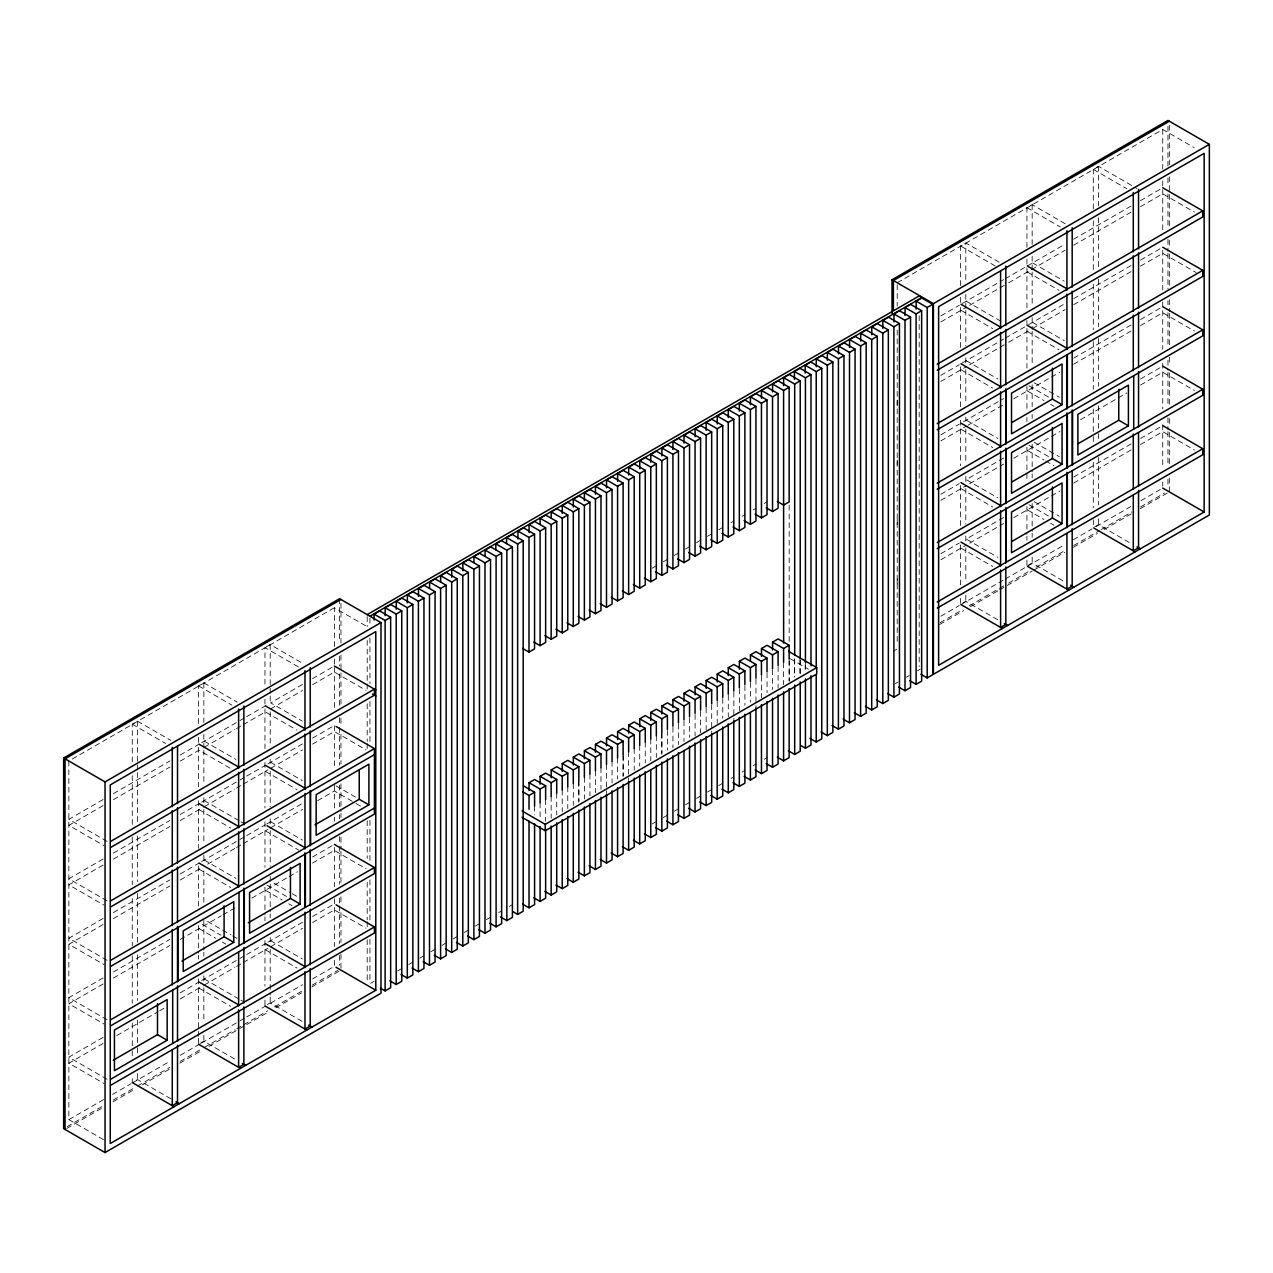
<?xml version="1.0" encoding="UTF-8"?>
<svg xmlns="http://www.w3.org/2000/svg" width="1273" height="1273" viewBox="0 0 1273 1273"><rect width="100%" height="100%" fill="white"/><g stroke="black" fill="none" stroke-linecap="round" stroke-linejoin="round"><path stroke-width="0.75" stroke-dasharray="5 3.75" d="M334.385 664.076L334.385 658.252M334.385 646.589L334.385 607.714L367.499 626.825M897.21 641.385L897.21 329.421M132.249 761.827L132.249 724.21L137.5 721.186L170.853 740.44M198.604 723.525L198.604 685.908L203.855 682.885L237.192 702.123M266.28 646.843L270.21 644.568L303.547 663.822M960.574 285.582L960.574 245.991L964.504 243.716M1026.929 247.28L1026.929 207.674L1032.164 204.651L1065.517 223.905M1093.284 208.963L1093.284 169.373L1098.519 166.349L1136.869 188.484M72.29 759.042L334.385 607.714M897.21 282.765L1162.742 129.464L1194.201 147.62M103.113 799.555L68.853 819.335L107.203 841.469M113.392 793.62L169.914 760.983M180.177 755.048L199.018 744.18M201.643 742.668L238.21 721.552M239.913 720.566L245.005 717.622M246.707 716.651L265.373 705.863M302.497 684.428L270.624 702.839L302.306 721.139M312.569 678.62L332.714 666.988M940.842 315.895L959.301 305.234M962.293 303.499L1003.57 279.678M1005.272 278.692L1025.64 266.932M1027.343 265.962L1065.119 244.145M1073.68 239.197L1131.92 205.574M1140.481 200.625L1161.04 188.77M103.113 805.602L68.853 825.381L103.877 845.59M113.392 799.667L169.914 767.046M180.177 761.111L199.018 750.227L230.699 768.526M204.269 747.203L234.821 729.556M236.523 728.586L241.615 725.642M243.302 724.671L265.373 711.925L297.055 730.209M270.624 708.902L302.497 690.491M312.569 684.667L334.385 672.08L366.067 690.364M940.842 321.942L966.223 307.286M969.628 305.329L1006.975 283.768M1008.662 282.797L1065.119 250.192M1073.68 245.243L1131.92 211.636M1140.481 206.687L1162.742 193.83L1194.424 212.114M103.113 859.004L68.853 878.784L107.203 900.934M113.392 853.085L169.914 820.449M180.177 814.513L199.018 803.629M201.643 802.117L238.21 781.001M239.913 780.031L245.005 777.087M246.707 776.1L265.373 765.328M267.998 763.816L302.497 743.893M312.569 738.085L334.385 725.483M940.842 375.344L959.301 364.699M962.293 362.964L1003.57 339.127M1005.272 338.157L1025.64 326.397M1028.648 324.663L1065.119 303.595M1073.68 298.662L1131.92 265.039M1140.481 260.09L1161.04 248.219M103.113 865.067L68.853 884.846L103.877 905.055M113.392 859.132L169.914 826.495M180.177 820.576L201.643 808.18M204.269 806.668L234.821 789.021M236.523 788.051L241.615 785.107M243.302 784.12L267.998 769.863M270.624 768.351L302.497 749.94M312.569 744.132L334.385 731.545L366.067 749.829M940.842 381.407L964.918 367.499M969.628 364.794L1006.975 343.233M1008.662 342.246L1029.952 329.962M1032.578 328.434L1065.119 309.657M1073.68 304.708L1131.92 271.085M1140.481 266.152L1162.742 253.295L1196.095 272.549M652.19 568.204L656.359 565.801M663.265 561.807L667.434 559.404M674.34 555.41L678.493 553.007M685.399 549.029L689.568 546.626M696.474 542.632L700.627 540.229M707.533 536.251L711.702 533.848M718.609 529.854L722.762 527.452M731.068 522.662L733.837 521.055M742.127 516.281L744.912 514.674M753.202 509.884L755.971 508.277M764.261 503.487L767.046 501.896M103.113 918.47L68.853 938.249L107.203 960.383M113.392 912.534L169.914 879.914M180.177 873.978L199.018 863.094M201.643 861.582L238.21 840.466M239.913 839.48L245.005 836.552M246.707 835.565L265.373 824.793M266.693 824.029L302.497 803.358M940.842 434.809L959.301 424.148M963.613 421.665L1003.57 398.592M1073.68 358.111L1131.92 324.488M1140.481 319.555L1161.04 307.684M103.113 924.532L68.853 944.295L103.877 964.52M113.392 918.597L169.914 885.96M180.177 880.025L201.643 867.629M207.658 864.16L234.821 848.486M236.523 847.5L241.615 844.556M243.302 843.585L267.998 829.328M270.624 827.816L302.497 809.405M317.613 800.685L334.385 790.994L354.403 802.547M940.842 440.856L966.223 426.216M967.926 425.23L1003.57 404.655M1013.754 398.767L1049.7 378.017M1051.418 377.031L1059.979 372.082M1073.68 364.173L1131.92 330.55M1140.481 325.602L1162.742 312.744L1194.424 331.044M103.113 977.935L68.853 997.698L107.203 1019.848M113.392 971.999L169.914 939.363M312.569 857L332.714 845.367M940.842 494.274L959.301 483.613M1003.57 458.057L966.223 479.619L997.905 497.902M1140.481 379.004L1161.04 367.149M103.113 983.981L68.853 1003.76L103.877 1023.969M113.392 978.046L169.914 945.425M180.177 939.49L221.247 915.78M222.934 914.81L236.523 906.965M251.799 898.133L287.396 877.59M289.082 876.62L297.468 871.766M312.569 863.046L334.385 850.459L366.067 868.743M940.842 500.321L966.223 485.665M969.628 483.708L1003.57 464.104M1013.754 458.232L1049.7 437.466M1051.418 436.48L1059.979 431.531M1080.538 419.676L1116.501 398.91M1118.219 397.924L1126.78 392.975M1140.481 385.067L1162.742 372.209L1194.424 390.493M103.113 1037.384L68.853 1057.163L107.203 1079.313M180.177 992.892L199.018 982.008M201.643 980.496L238.21 959.381M239.913 958.41L245.005 955.466M246.707 954.479L265.373 943.707M267.998 942.195L302.497 922.273M312.569 916.465L334.385 903.862M940.842 553.723L959.301 543.062M1003.57 517.506L966.223 539.068L997.905 557.367M1073.68 477.025L1131.92 443.418M1140.481 438.469L1161.04 426.598M103.113 1043.446L68.853 1063.226L103.877 1083.434M116.814 1035.538L157.916 1011.796M159.634 1010.81L164.774 1007.85M180.177 998.939L201.643 986.559M204.269 985.047L234.821 967.4M236.523 966.414L241.615 963.486M243.302 962.499L267.998 948.242M270.624 946.73L302.497 928.319M312.569 922.511L334.385 909.924L366.067 928.208M940.842 559.786L964.918 545.878M969.628 543.173L1003.57 523.569M1013.754 517.681L1049.7 496.931M1051.418 495.945L1059.979 490.996M1073.68 483.088L1131.92 449.464M1140.481 444.516L1162.742 431.674L1194.424 449.958M171.028 1098.885L137.5 1079.536L132.249 1082.559L132.249 1076.624M199.925 1043.494L203.855 1041.219L235.728 1059.629M302.083 1021.312L270.21 1002.917L264.959 1005.941L264.959 1000.005M963.2 602.813L965.809 601.302L997.682 619.712M1028.234 565.26L1032.164 563L1064.037 581.395M1094.589 526.958L1098.519 524.683L1132.047 544.048M68.853 761.015L68.853 1119.635L104.115 1099.283M112.517 1094.43L130.992 1083.769M132.663 1082.798L170.168 1061.141M180.352 1055.269L199.018 1044.481M201.643 1042.969L238.21 1021.853M239.913 1020.882L245.005 1017.939M246.707 1016.952L265.373 1006.179M270.624 1003.156L302.497 984.745M312.569 978.937L334.385 966.334L334.385 960.367M940.842 616.196L959.301 605.534M960.988 604.58L1003.57 579.979M1005.272 579.008L1025.64 567.249M1027.343 566.262L1064.833 544.621M1073.314 539.72L1091.995 528.932M1096.308 526.433L1130.838 506.511M1140.91 500.687L1162.742 488.084M67.071 1126.685L103.065 1105.903M113.361 1099.967L135.638 1087.094M137.357 1086.108L169.914 1067.299M180.193 1061.364L202.487 1048.506M204.189 1047.52L235.044 1029.698M236.762 1028.711L241.902 1025.752M243.62 1024.749L267.616 1010.905M274.459 1006.943L301.892 991.11M312.171 985.175L337.886 970.328M939.999 622.704L962.277 609.831M969.135 605.884L1006.848 584.116M1008.55 583.114L1029.125 571.243M1035.983 567.281L1065.119 550.461M1073.68 545.512L1099.395 530.666M1101.113 529.679L1131.968 511.873M1140.528 506.925L1164.524 493.065M66.737 1128.467L102.731 1107.685M113.026 1101.75L135.304 1088.876M142.162 1084.93L169.58 1069.097M179.859 1063.146L202.152 1050.289M208.995 1046.326L238.131 1029.507M239.849 1028.52L244.989 1025.545M246.707 1024.558L268.985 1011.701M275.843 1007.739L301.558 992.892M311.837 986.957L340.973 970.137M893.391 651.203L896.813 649.23M939.665 624.486L963.661 610.626M970.519 606.68L997.937 590.847M999.655 589.86L1032.212 571.052M1033.931 570.065L1064.785 552.243M1073.346 547.31L1097.342 533.451M1104.2 529.488L1131.633 513.656M1140.194 508.707L1167.627 492.874M370.634 983.329L374.071 981.34M397.653 970.917L401.807 968.514M408.744 964.504L412.913 962.102M419.851 958.108L424.004 955.705M430.942 951.695L435.111 949.292M442.049 945.282L446.202 942.879M453.14 938.885L457.309 936.482M464.247 932.473L468.4 930.07M475.338 926.06L479.507 923.657M486.429 919.663L490.598 917.26M498.602 912.63L501.371 911.038M509.375 906.424L512.144 904.817M652.19 823.949L656.359 821.546M663.265 817.568L667.434 815.166M674.34 811.172L678.493 808.769M685.399 804.791L689.568 802.388M696.474 798.394L700.627 795.991M707.533 792.013L711.702 789.61M718.609 785.616L722.762 783.213M731.068 778.424L733.837 776.816M742.127 772.027L744.912 770.436M753.202 765.646L755.971 764.039M764.261 759.249L767.046 757.658M895.349 683.569L898.117 681.978M906.44 677.172L909.224 675.565M917.547 670.76L920.315 669.152M1093.284 169.373L1126.621 188.627M1026.929 207.674L1060.266 226.928M1032.578 262.922L1064.26 281.222M1027.343 272.008L1059.025 290.292M999.162 262.222L965.809 242.968L965.809 282.558M960.574 245.991L997.252 267.171M1032.578 322.387L1064.26 340.671M1027.343 331.473L1059.025 349.757M966.223 301.24L1001.246 321.448M960.988 310.31L992.669 328.609M1034.249 382.807L1059.263 397.256M1028.998 385.83L1049.254 397.526M1027.343 390.922L1044.019 400.549M1050.686 404.4L1054.012 406.326M966.223 360.689L997.905 378.988M960.988 369.775L992.669 388.074M1034.249 442.272L1059.263 456.705M1028.998 445.295L1049.254 456.991M1027.343 450.387L1044.019 460.014M1045.674 460.969L1054.012 465.791M966.223 420.154L997.905 438.437M960.988 429.24L992.669 447.523M1034.249 501.721L1059.263 516.17M1028.998 504.76L1049.254 516.44M1027.343 509.852L1044.019 519.479M1050.686 523.33L1054.012 525.24M960.988 488.689L992.669 506.988M960.988 548.154L992.669 566.437M790.262 658.714L808.466 669.232M298.312 666.845L264.959 647.591L264.959 685.208M198.604 685.908L231.957 705.162M336.056 785.902L356.058 797.455M356.058 803.518L361.071 806.398M270.624 762.304L302.306 780.588M265.373 771.374L297.055 789.674M204.269 741.157L235.951 759.44M132.249 724.21L165.601 743.464M270.624 821.753L302.306 840.053M265.373 830.839L298.725 850.093M204.269 800.606L239.276 820.83M240.947 821.785L244.289 823.711M199.018 809.692L230.699 827.975M273.95 883.144L290.626 892.771M292.297 893.726L297.293 896.622M267.044 885.212L287.046 896.765M265.373 890.304L282.049 899.931M288.716 903.782L292.058 905.708M204.269 860.071L235.951 878.354M199.018 869.157L230.699 887.44M270.624 940.683L302.306 958.967M265.373 949.753L297.055 968.053M207.594 921.461L220.945 929.147M222.6 930.117L230.938 934.923M232.609 935.894L237.605 938.774M202.359 924.484L220.945 935.209M199.018 928.606L215.694 938.233M222.361 942.084L225.703 944.009M204.269 978.985L239.276 999.21M240.947 1000.164L244.289 1002.09M199.018 988.071L230.699 1006.354M68.853 1119.635L103.622 1139.717M1169.33 125.2L1169.33 164.853M1169.33 176.74L1169.33 192.589M1169.33 194.578L1169.33 228.281M1169.33 240.167L1169.33 246.119M1169.33 254.043L1169.33 285.757M1169.33 299.632L1169.33 311.519M1169.33 313.508L1169.33 345.222M1169.33 357.108L1169.33 365.033M1169.33 372.957L1169.33 406.66M1169.33 418.546L1169.33 424.498M1169.33 432.422L1169.33 464.136M1169.33 478.011L1169.33 491.887M1167.962 126.393L1167.962 166.031M1167.962 177.918L1167.962 185.858M1167.962 193.782L1167.962 227.469M1167.962 239.372L1167.962 251.258M1167.962 253.247L1167.962 288.923M1167.962 300.81L1167.962 304.772M1167.962 312.712L1167.962 346.399M1167.962 360.275L1167.962 370.188M1167.962 372.162L1167.962 405.864M1167.962 417.751L1167.962 429.653M1167.962 431.627L1167.962 465.329M1167.962 479.205L1167.962 487.129M1162.742 129.464L1162.742 169.086M1162.742 180.973L1162.742 230.508M1162.742 250.256L1162.742 289.958M1162.742 301.844L1162.742 349.391M1162.742 363.266L1162.742 408.84M1162.742 424.689L1162.742 468.273M1162.742 482.149L1162.742 486.111M1098.519 166.349L1098.519 205.94M1098.519 217.826L1098.519 267.314M1098.519 279.201L1098.519 326.715M1098.519 338.586L1098.519 386.101M1098.519 405.896L1098.519 431.642M1098.519 433.616L1098.519 439.551M1098.519 457.373L1098.519 504.888M1098.519 518.748L1098.519 524.683M1093.284 220.85L1093.284 270.337M1093.284 284.197L1093.284 329.739M1093.284 341.61L1093.284 389.124M1093.284 408.935L1093.284 434.666M1093.284 436.639L1093.284 442.59M1093.284 462.385L1093.284 507.911M1093.284 519.798L1093.284 527.722M1032.164 204.651L1032.164 244.257M1032.164 256.128L1032.164 269.987M1032.164 271.961L1032.164 305.631M1032.164 317.502L1032.164 329.389M1032.164 331.362L1032.164 365.017M1032.164 384.812L1032.164 406.596M1032.164 414.521L1032.164 418.467M1032.164 444.213L1032.164 471.933M1032.164 473.906L1032.164 477.868M1032.164 503.599L1032.164 531.318M1032.164 533.307L1032.164 537.254M1032.164 557.065L1032.164 563M1026.929 259.151L1026.929 308.655M1026.929 320.525L1026.929 326.477M1026.929 328.45L1026.929 368.04M1026.929 385.862L1026.929 409.62M1026.929 417.544L1026.929 421.506M1026.929 447.237L1026.929 480.892M1026.929 506.638L1026.929 534.342M1026.929 536.331L1026.929 540.293M1026.929 560.088L1026.929 566.024M965.809 294.445L965.809 308.305M965.809 310.278L965.809 345.906M965.809 357.793L965.809 367.69M965.809 369.663L965.809 403.334M965.809 417.178L965.809 421.14M965.809 429.065L965.809 462.72M965.809 476.579L965.809 486.477M965.809 488.466L965.809 524.094M965.809 535.981L965.809 545.878M965.809 547.851L965.809 581.506M965.809 595.366L965.809 601.302M960.574 297.468L960.574 305.377M960.574 307.366L960.574 348.945M960.574 366.751L960.574 408.331M960.574 420.217L960.574 465.743M960.574 485.538L960.574 527.117M960.574 544.939L960.574 586.519M960.574 598.39L960.574 604.341M919.17 315.768L919.17 666.638M897.21 284.706L897.21 306.093M897.21 400.534L897.21 406.596M897.21 459.999L897.21 466.045M897.21 519.464L897.21 525.51M897.21 578.913L897.21 584.975M805.443 665.031L805.443 668.993M805.173 664.331L805.173 670.266M800.224 660.13L800.224 673.99M799.953 659.414L799.953 675.263M794.67 659.366L794.67 677.188M794.4 658.666L794.4 676.488M789.18 505.19L789.18 641.863M789.18 659.7L789.18 681.485M789.149 661.069L789.149 680.769M783.627 662.899L783.627 684.683M778.105 666.511L778.105 688.2M772.568 669.709L772.568 689.425M767.046 672.908L767.046 692.607M761.493 676.106L761.493 697.779M755.971 679.289L755.971 706.881M750.434 682.503L750.434 702.203M744.912 685.686L744.912 705.385M739.358 688.884L739.358 710.573M733.837 692.082L733.837 719.675M728.283 695.281L728.283 716.954M722.762 698.463L722.762 718.179M717.224 701.662L717.224 723.35M711.702 704.86L711.702 732.452M706.149 708.059L706.149 729.731M700.627 711.241L700.627 732.93M695.09 714.455L695.09 736.128M689.568 717.638L689.568 737.338M684.015 720.836L683.983 741.491M678.493 724.019L678.461 744.673M672.94 727.233L672.924 747.872M667.434 730.416L667.434 750.131M661.88 733.614L661.88 753.33M661.849 732.596L661.849 754.268M656.327 735.778L656.327 757.451M650.774 738.976L650.774 760.665M645.268 742.159L645.284 762.909M639.714 745.373L639.746 766.107M634.193 748.556L634.193 770.229M628.639 751.754L628.671 780.381M623.149 755.971L623.149 775.687M623.118 754.953L623.118 776.625M617.58 758.151L617.612 778.885M612.058 761.334L612.058 783.022M606.505 764.532L606.537 793.159M600.983 767.73L600.983 789.403M595.446 770.929L595.446 792.602M589.924 774.111L589.924 795.8M584.371 777.326L584.371 798.998M578.881 781.542L578.881 801.242M578.849 780.508L578.849 802.181M573.296 783.707L573.296 805.395M567.774 786.889L567.774 808.578M562.236 790.103L562.236 811.776M556.715 793.286L556.715 814.975M551.161 796.484L551.161 818.173M545.64 799.683L545.64 821.356M540.102 802.881L540.102 818.65M534.58 806.064L534.612 814.991M369.95 618.201L369.95 626.125M369.95 638.028L369.95 683.617M369.95 701.455L369.95 743.082M369.95 820.401L369.95 862.028M369.95 879.866L369.95 921.493M369.95 939.331L369.95 982.947M367.197 616.609L367.197 626.523M367.197 640.399L367.197 682.026M367.197 683.999L367.197 689.95M367.197 703.826L367.197 741.491M367.197 743.48L367.197 749.415M367.197 820.783L367.197 858.448M367.197 882.237L367.197 919.902M367.197 921.875L367.197 927.826M367.197 939.729L367.197 981.356M340.973 603.45L340.973 643.088M340.973 654.99L340.973 670.839M340.973 672.828L340.973 704.542M340.973 718.418L340.973 726.342M340.973 734.266L340.973 764.007M340.973 783.818L340.973 811.569M340.973 813.558L340.973 817.521M340.973 837.332L340.973 849.234M340.973 851.207L340.973 882.921M340.973 896.797L340.973 904.721M340.973 912.661L340.973 942.386M340.973 954.289L340.973 968.148M339.589 598.692L339.589 642.292M339.589 656.168L339.589 666.081M339.589 674.006L339.589 705.719M339.589 717.622L339.589 725.546M339.589 727.535L339.589 765.184M339.589 785.011L339.589 806.811M339.589 814.736L339.589 818.698M339.589 836.536L339.589 844.476M339.589 846.45L339.589 884.114M339.589 897.99L339.589 903.925M339.589 905.915L339.589 943.579M339.589 955.466L339.589 965.38M334.385 667.545L334.385 707.868M334.385 725.769L334.385 769.497M334.385 785.409L334.385 809.262M334.385 817.218L334.385 821.196M334.385 847.436L334.385 886.804M334.385 898.738L334.385 946.46M270.21 644.568L270.21 694.071M270.21 696.045L270.21 703.969M270.21 711.878L270.21 745.532M270.21 759.392L270.21 763.354M270.21 771.279L270.21 806.907M270.21 818.794L270.21 828.691M270.21 830.664L270.21 866.308M270.21 876.206L270.21 882.141M270.21 884.13L270.21 911.834M270.21 913.823L270.21 917.785M270.21 937.58L270.21 941.543M270.21 949.451L270.21 994.993M270.21 996.966L270.21 1002.917M264.959 699.068L264.959 706.992M264.959 708.966L264.959 748.572M264.959 762.432L264.959 807.957M264.959 821.817L264.959 867.359M264.959 887.154L264.959 914.873M264.959 916.846L264.959 920.809M264.959 940.604L264.959 986.145M203.855 682.885L203.855 722.475M203.855 734.346L203.855 748.206M203.855 750.195L203.855 783.85M203.855 797.71L203.855 807.607M203.855 809.58L203.855 843.235M203.855 855.122L203.855 863.046M203.855 870.955L203.855 904.61M203.855 920.459L203.855 950.151M203.855 952.124L203.855 956.087M203.855 975.882L203.855 985.779M203.855 987.768L203.855 1021.423M203.855 1035.283L203.855 1041.219M198.604 737.385L198.604 745.294M198.604 747.283L198.604 786.873M198.604 800.733L198.604 848.248M198.604 866.07L198.604 907.649M198.604 925.455L198.604 953.175M198.604 955.164L198.604 959.11M198.604 978.921L198.604 1036.333M198.604 1038.307L198.604 1044.242M137.5 721.186L137.5 770.674M137.5 772.663L137.5 822.151M137.5 836.011L137.5 881.553M137.5 893.423L137.5 942.927M137.5 954.798L137.5 1000.339M137.5 1020.134L137.5 1045.865M137.5 1047.854L137.5 1053.789M137.5 1073.585L137.5 1079.536M132.249 775.687L132.249 825.19M132.249 837.061L132.249 884.576M132.249 898.436L132.249 945.95M132.249 955.848L132.249 1003.363M132.249 1023.158L132.249 1048.904M132.249 1050.877L132.249 1056.813"/><path stroke-width="1.5" d="M375.79 689.918L375.79 631.615L110.258 784.916L110.258 1143.536L375.79 990.235L375.79 689.918L334.385 666.018M63.65 758.008L339.589 598.692L380.993 622.592L380.993 993.242L105.038 1152.558L63.65 1128.658L63.65 758.008L105.038 781.908L380.993 622.592M892.007 313.46L892.007 279.758L1167.962 120.442L1209.35 144.342L1209.35 514.992L933.411 674.308L933.411 303.658L1209.35 144.342M340.973 599.488L65.034 758.803L65.034 1129.453M1169.33 121.237L893.391 280.553L893.391 310.294M367.197 614.62L919.17 295.941L921.938 297.532L369.95 616.212M374.071 620.062L374.071 614.127L379.625 610.913L390.652 617.294L390.652 987.705L385.114 990.903L380.372 988.182M385.162 615.639L385.162 607.714L390.716 604.516L401.759 610.881L401.759 981.292L396.205 984.49L389.904 980.862M396.269 609.226L396.269 601.302L401.807 598.103L412.85 604.484L412.85 974.895L407.296 978.094L400.995 974.45M407.36 602.829L407.36 594.905L412.913 591.69L423.957 598.071L423.957 968.482L418.403 971.681L412.086 968.037M418.467 596.416L418.467 588.492L424.004 585.294L435.048 591.659L435.048 962.07L429.494 965.284L423.193 961.64M429.558 588.031L429.558 582.079L435.111 578.881L446.155 585.262L446.155 955.673L440.601 958.871L434.284 955.227M440.649 581.618L440.649 575.682L446.202 572.468L457.246 578.849L457.246 949.26L451.692 952.459L445.391 948.815M451.756 577.194L451.756 569.27L457.309 566.071L468.337 572.436L468.337 942.847L462.799 946.062L456.482 942.418M462.847 570.781L462.847 562.857L468.4 559.659L479.444 566.039L479.444 936.451L473.89 939.649L467.589 936.005M473.954 562.395L473.954 556.46L479.507 553.246L490.535 559.627L490.535 930.038L484.997 933.236L478.68 929.592M485.045 555.999L485.045 550.047L490.598 546.849L501.642 553.214L501.642 923.625L496.088 926.839L489.787 923.196M495.818 549.777L495.818 543.826L501.371 540.627L512.414 546.992L512.414 917.403L506.861 920.618L500.56 916.974M506.59 543.555L506.59 537.604L512.144 534.405L523.187 540.786L523.187 911.182L517.634 914.396L512.908 911.659M517.952 538.956L517.952 531.048L523.505 527.849L534.549 534.214L534.549 648.864L528.995 652.078L522.694 648.434M529.059 532.544L529.059 524.635L534.612 521.437L545.64 527.818L545.64 642.467L540.102 645.666L533.785 642.022M540.118 524.174L540.118 518.254L545.671 515.04L556.715 521.421L556.715 636.07L551.161 639.269L544.86 635.625M551.193 517.793L551.193 511.857L556.747 508.659L567.774 515.024L567.774 629.674L562.236 632.888L555.919 629.244M562.268 513.385L562.268 505.476L567.806 502.262L578.849 508.643L578.849 623.293L573.296 626.491L566.994 622.847M573.327 506.988L573.327 499.08L578.881 495.881L589.924 502.246L589.924 616.896L584.371 620.11L578.069 616.466M584.402 500.591L584.402 492.683L589.956 489.484L600.983 495.865L600.983 610.515L595.446 613.713L589.128 610.069M595.462 494.21L595.462 486.302L601.015 483.088L612.058 489.469L612.058 604.118L606.505 607.316L600.204 603.688M606.537 487.814L606.537 479.905L612.09 476.707L623.118 483.072L623.118 597.721L617.58 600.936L611.263 597.292M617.612 481.433L617.612 473.524L623.149 470.31L634.193 476.691L634.193 591.34L628.639 594.539L622.338 590.895M628.671 475.036L628.671 467.127L634.225 463.929L645.268 470.294L645.268 584.944L639.714 588.158L633.397 584.514M639.746 468.639L639.746 460.731L645.284 457.532L656.327 463.913L656.327 578.563L650.774 581.761L644.472 578.117M650.805 462.258L650.805 454.35L656.359 451.151L667.402 457.516L667.402 572.166L661.849 575.364L655.547 571.736M661.88 455.861L661.88 447.953L667.434 444.754L678.461 451.119L678.461 565.769L672.924 568.983L666.606 565.339M672.94 449.48L672.94 441.572L678.493 438.358L689.536 444.738L689.536 559.388L683.983 562.586L677.682 558.942M684.015 443.084L684.015 435.175L689.568 431.977L700.596 438.342L700.596 552.991L695.058 556.206L688.741 552.562M695.09 436.687L695.09 428.794L700.627 425.58L711.671 431.961L711.671 546.61L706.117 549.809L699.816 546.165M706.149 430.306L706.149 422.397L711.702 419.199L722.746 425.564L722.746 540.213L717.192 543.412L710.891 539.784M717.224 423.909L717.224 416L722.762 412.802L733.805 419.183L733.805 533.833L728.267 537.031L721.95 533.387M728.283 417.528L728.283 409.62L733.837 406.405L744.88 412.786L744.88 527.436L739.327 530.634L733.025 526.99M739.358 411.131L739.358 403.223L744.912 400.024L755.939 406.389L755.939 521.039L750.402 524.253L744.084 520.609M750.434 404.734L750.434 396.842L755.971 393.628L767.014 400.008L767.014 514.658L761.461 517.856L755.16 514.212M761.493 398.354L761.493 390.445L767.046 387.247L778.089 393.612L778.089 508.261L772.536 511.475L766.219 507.832M772.568 391.957L772.568 384.048L778.105 380.85L789.149 387.231L789.149 501.88L783.595 505.079L777.294 501.435M783.627 385.592L783.627 377.667L789.18 374.453L800.224 380.834L800.224 658.141M794.4 379.37L794.4 371.445L799.953 368.247L810.996 374.612L810.996 665.795M805.173 373.148L805.173 365.224L810.726 362.025L821.769 368.39L821.769 738.801L816.216 742L809.914 738.372M816.279 366.735L816.279 358.811L821.833 355.613L832.86 361.993L832.86 732.389L827.323 735.603L821.005 731.959M827.37 360.339L827.37 352.414L832.924 349.2L843.967 355.581L843.967 725.992L838.414 729.19L832.112 725.546M838.477 353.926L838.477 346.001L844.015 342.803L855.058 349.168L855.058 719.579L849.505 722.778L843.203 719.15M849.568 347.513L849.568 339.589L855.122 336.39L866.165 342.771L866.165 713.166L860.612 716.381L854.294 712.737M860.675 341.116L860.675 333.192L866.213 329.978L877.256 336.358L877.256 706.77L871.703 709.968L865.401 706.324M871.766 334.704L871.766 326.779L877.32 323.581L888.347 329.946L888.347 700.357L882.81 703.555L876.492 699.927M882.857 328.291L882.857 320.366L888.411 317.168L899.454 323.549L899.454 693.944L893.901 697.158L887.599 693.514M893.964 321.894L893.964 313.97L899.518 310.755L910.545 317.136L910.545 687.547L905.008 690.746L898.69 687.102M905.055 315.481L905.055 307.557L910.609 304.358L921.652 310.723L921.652 681.135L916.099 684.349L909.797 680.705M916.162 309.068L916.162 301.144L921.7 297.946L932.743 304.327L932.743 674.738L927.19 677.936L920.888 674.292M374.071 614.127L385.114 620.492L390.652 617.294M385.162 607.714L396.205 614.095L401.759 610.881M396.269 601.302L407.296 607.682L412.85 604.484M407.36 594.905L418.403 601.27L423.957 598.071M418.467 588.492L429.494 594.873L435.048 591.659M429.558 582.079L440.601 588.46L446.155 585.262M440.649 575.682L451.692 582.047L457.246 578.849M451.756 569.27L462.799 575.651L468.337 572.436M462.847 562.857L473.89 569.238L479.444 566.039M473.954 556.46L484.997 562.825L490.535 559.627M485.045 550.047L496.088 556.428L501.642 553.214M495.818 543.826L506.861 550.207L512.414 546.992M506.59 537.604L517.634 543.985L523.187 540.786M517.952 531.048L528.995 537.429L534.549 534.214M529.059 524.635L540.102 531.016L545.64 527.818M540.118 518.254L551.161 524.619L556.715 521.421M551.193 511.857L562.236 518.238L567.774 515.024M562.268 505.476L573.296 511.841L578.849 508.643M573.327 499.08L584.371 505.461L589.924 502.246M584.402 492.683L595.446 499.064L600.983 495.865M595.462 486.302L606.505 492.667L612.058 489.469M606.537 479.905L617.58 486.286L623.118 483.072M617.612 473.524L628.639 479.889L634.193 476.691M628.671 467.127L639.714 473.508L645.268 470.294M639.746 460.731L650.774 467.111L656.327 463.913M650.805 454.35L661.849 460.715L667.402 457.516M661.88 447.953L672.924 454.334L678.461 451.119M672.94 441.572L683.983 447.937L689.536 444.738M684.015 435.175L695.058 441.556L700.596 438.342M695.09 428.794L706.117 435.159L711.671 431.961M706.149 422.397L717.192 428.762L722.746 425.564M717.224 416L728.267 422.381L733.805 419.183M728.283 409.62L739.327 415.985L744.88 412.786M739.358 403.223L750.402 409.604L755.939 406.389M750.434 396.842L761.461 403.207L767.014 400.008M761.493 390.445L772.536 396.81L778.089 393.612M772.568 384.048L783.595 390.429L789.149 387.231M783.627 377.667L794.67 384.032L800.224 380.834M794.4 371.445L805.443 377.81L810.996 374.612M805.173 365.224L816.216 371.605L821.769 368.39M816.279 358.811L827.323 365.192L832.86 361.993M827.37 352.414L838.414 358.779L843.967 355.581M838.477 346.001L849.505 352.382L855.058 349.168M849.568 339.589L860.612 345.97L866.165 342.771M860.675 333.192L871.703 339.557L877.256 336.358M871.766 326.779L882.81 333.16L888.347 329.946M882.857 320.366L893.901 326.747L899.454 323.549M893.964 313.97L905.008 320.335L910.545 317.136M905.055 307.557L916.099 313.938L921.652 310.723M916.162 301.144L927.19 307.525L932.743 304.327M110.592 841.437L374.405 689.123L374.405 695.185L110.592 847.5M937.23 364.189L1202.762 210.872L1202.762 216.935L937.23 370.236M110.592 900.902L374.405 748.588L374.405 814.099L110.592 966.414M937.23 423.638L1202.762 270.337L1202.762 276.4L937.23 429.701M110.592 906.949L374.405 754.634M315.004 824.809L359.225 799.285L368.884 804.854L368.884 764.198L316.15 794.638L316.15 835.311L368.884 804.854M1011.987 422.413L1052.405 399.086L1062.064 404.655L1062.064 363.998L1011.526 393.166L1011.526 433.822L1062.064 404.655M110.592 960.367L374.405 808.053M937.23 483.104L1202.762 329.802L1202.762 335.849L937.23 489.15M181.975 961.067L224.096 936.769L233.755 942.338L233.755 901.682L183.217 930.849L183.217 971.506L233.755 942.338M248.33 922.766L290.451 898.452L300.11 904.037L300.11 863.365L249.572 892.548L249.572 933.204L300.11 904.037M1011.987 481.878L1052.405 458.535L1062.064 464.12L1062.064 423.463L1011.526 452.631L1011.526 493.288L1062.064 464.12M1078.326 443.577L1118.76 420.233L1128.419 425.803L1128.419 385.146L1077.881 414.33L1077.881 454.986L1128.419 425.803M110.592 1019.816L374.405 867.502L374.405 873.564L110.592 1025.879M937.23 542.553L1202.762 389.252L1202.762 395.314L937.23 548.615M529.059 790.597L529.059 782.704L534.612 779.506L545.64 785.887L545.64 799.683M540.118 784.2L540.118 776.323L545.671 773.125L556.715 779.49L556.715 793.286M551.193 777.819L551.193 769.926L556.747 766.728L567.774 773.093L567.774 786.889M562.268 771.422L562.268 763.545L567.806 760.331L578.849 766.712L578.849 780.508M573.327 765.041L573.327 757.149L578.881 753.95L589.924 760.315L589.924 774.111M584.402 758.644L584.402 750.768L589.956 747.553L600.983 753.934L600.983 767.73M595.462 752.248L595.462 744.371L601.015 741.172L612.058 747.537L612.058 761.334M606.537 745.867L606.537 737.974L612.09 734.776L623.118 741.157L623.118 754.953M617.612 739.47L617.612 731.593L623.149 728.379L634.193 734.76L634.193 748.556M628.671 733.089L628.671 725.196L634.225 721.998L645.268 728.363L645.268 742.159M639.746 726.692L639.746 718.815L645.284 715.601L656.327 721.982L656.327 735.778M650.805 720.295L650.805 712.419L656.359 709.22L667.402 715.585L667.402 729.381M661.88 713.914L661.88 706.022L667.434 702.823L678.461 709.204L678.461 723M672.94 707.517L672.94 699.641L678.493 696.426L689.536 702.807L689.536 716.604M684.015 701.137L684.015 693.244L689.568 690.046L700.596 696.411L700.596 710.207M695.09 694.74L695.09 686.863L700.627 683.649L711.671 690.03L711.671 703.826M706.149 688.343L706.149 680.466L711.702 677.268L722.746 683.633L722.746 697.429M717.224 681.962L717.224 674.069L722.762 670.871L733.805 677.252L733.805 691.048M728.283 675.565L728.283 667.689L733.837 664.49L744.88 670.855L744.88 684.651M739.358 669.184L739.358 661.292L744.912 658.093L755.939 664.458L755.939 678.254M750.434 660.814L750.434 654.911L755.971 651.696L767.014 658.077L767.014 671.873M761.493 656.407L761.493 648.514L767.046 645.316L778.089 651.681L778.089 665.477M772.568 650.01L772.568 642.117L778.105 638.919L789.149 645.3L789.149 659.096M522.726 791.838L529.027 795.482L534.58 792.267L534.58 806.064M529.059 782.704L540.102 789.085L545.64 785.887M540.118 776.323L551.161 782.688L556.715 779.49M551.193 769.926L562.236 776.307L567.774 773.093M562.268 763.545L573.296 769.91L578.849 766.712M573.327 757.149L584.371 763.529L589.924 760.315M584.402 750.768L595.446 757.133L600.983 753.934M595.462 744.371L606.505 750.736L612.058 747.537M606.537 737.974L617.58 744.355L623.118 741.157M617.612 731.593L628.639 737.958L634.193 734.76M628.671 725.196L639.714 731.577L645.268 728.363M639.746 718.815L650.774 725.18L656.327 721.982M650.805 712.419L661.849 718.799L667.402 715.585M661.88 706.022L672.924 712.403L678.461 709.204M672.94 699.641L683.983 706.006L689.536 702.807M684.015 693.244L695.058 699.625L700.596 696.411M695.09 686.863L706.117 693.228L711.671 690.03M706.149 680.466L717.192 686.847L722.746 683.633M717.224 674.069L728.267 680.45L733.805 677.252M728.283 667.689L739.327 674.054L744.88 670.855M739.358 661.292L750.402 667.673L755.939 664.458M750.434 654.911L761.461 661.276L767.014 658.077M761.493 648.514L772.536 654.895L778.089 651.681M772.568 642.117L783.595 648.498L789.149 645.3M113.281 1060.202L157.502 1034.663L167.161 1040.232L167.161 999.576L114.443 1030.032L114.443 1070.688L167.161 1040.232M1011.987 541.343L1052.405 518L1062.064 523.569L1062.064 482.913L1011.526 512.096L1011.526 552.753L1062.064 523.569M522.073 810.965L545.258 824.347L816.741 667.609L816.741 674.006L545.258 830.744L522.073 817.361M110.592 1079.281L374.405 926.967L374.405 933.014L110.592 1085.328M937.23 602.018L1202.762 448.717L1202.762 454.763L937.23 608.08M1204.147 511.985L938.615 665.286L938.615 306.666L1204.147 153.365L1204.147 511.985L1162.742 488.084M522.726 904.18L529.027 907.808L534.58 904.61L534.58 823.806M533.785 897.783L540.102 901.427L545.64 898.213L545.64 829.248M544.86 891.386L551.161 895.03L556.715 891.832L556.715 822.851M555.919 885.006L562.236 888.649L567.774 885.435L567.774 816.454M566.994 878.609L573.296 882.253L578.849 879.054L578.849 810.074M578.069 872.228L584.371 875.856L589.924 872.657L589.924 803.677M589.128 865.831L595.446 869.475L600.983 866.276L600.983 797.296M600.204 859.434L606.505 863.078L612.058 859.88L612.058 790.899M611.263 853.053L617.58 856.697L623.118 853.483L623.118 784.502M622.338 846.656L628.639 850.3L634.193 847.102L634.193 778.121M633.397 840.275L639.714 843.904L645.268 840.705L645.268 771.724M644.472 833.879L650.774 837.523L656.327 834.324L656.327 765.344M655.547 827.482L661.849 831.126L667.402 827.927L667.402 758.947M666.606 821.101L672.924 824.745L678.461 821.531L678.461 752.55M677.682 814.704L683.983 818.348L689.536 815.15L689.536 746.169M688.741 808.323L695.058 811.967L700.596 808.753L700.596 739.772M699.816 801.926L706.117 805.57L711.671 802.372L711.671 733.391M710.891 795.53L717.192 799.173L722.746 795.975L722.746 726.994M721.95 789.149L728.267 792.793L733.805 789.578L733.805 720.598M733.025 782.752L739.327 786.396L744.88 783.197L744.88 714.217M744.084 776.371L750.402 780.015L755.939 776.801L755.939 707.82M755.16 769.974L761.461 773.618L767.014 770.42L767.014 701.439M766.219 763.593L772.536 767.221L778.089 764.023L778.089 695.042M777.294 757.196L783.595 760.84L789.149 757.626L789.149 688.661M788.369 750.799L794.67 754.443L800.224 751.245L800.224 681.914M800.717 745.501L805.443 748.222L810.996 745.023L810.996 675.692M1162.742 187.783L1202.762 210.872M1162.742 247.233L1202.762 270.337M1162.742 306.698L1202.762 329.802M1027.343 265.962L1067.347 289.051M1162.742 366.147L1202.762 389.252M1027.343 325.411L1067.347 348.516M960.988 304.263L1001.008 327.368M1162.742 425.612L1202.762 448.717M892.007 279.758L933.411 303.658M960.988 363.728L1001.008 386.833M960.988 423.177L1001.008 446.282M1137.012 546.913L1140.337 548.822M1093.698 527.961L1135.086 551.861M960.988 482.642L1001.008 505.747M1070.673 585.23L1073.982 587.139M1027.343 566.262L1068.731 590.163M960.988 542.107L1001.008 565.196M1004.317 623.531L1007.627 625.441M960.988 604.58L1002.376 628.464M788.592 651.346L816.741 667.609M372.48 694.071L375.79 695.981M523.537 785.902L534.58 792.267M336.056 726.453L374.405 748.588M265.373 705.863L305.393 728.968M265.373 765.328L305.393 788.433M199.018 744.18L239.038 767.285M334.385 844.397L374.405 867.502M267.044 825.747L305.393 847.898M199.018 803.629L239.038 826.734M336.056 904.832L374.405 926.967M199.018 863.094L239.038 886.199M336.04 967.289L375.79 990.235M265.373 943.707L305.393 966.812M308.702 1025.131L312.012 1027.056M264.959 1005.941L306.777 1030.08M199.018 982.008L239.038 1005.113M242.347 1063.448L245.657 1065.358M198.604 1044.242L240.422 1068.381M175.992 1101.75L179.302 1103.675M132.249 1082.559L174.067 1106.698M1138.539 189.454L1138.539 248.84M1138.539 252.802L1138.539 308.241M1138.539 312.203L1138.539 367.626M1138.539 371.589L1138.539 427.028M1138.539 432.963L1138.539 486.413M1138.539 490.376L1138.539 547.788L1133.288 550.811L1133.288 495.388M1133.702 375.726L1133.702 429.128M1133.288 192.478L1133.288 251.863M1133.288 255.825L1133.288 311.264M1133.288 315.227L1133.288 370.65M1133.288 434.013L1133.288 489.453M1118.76 389.252L1118.76 420.233M1072.598 411.004L1072.598 464.406M1072.184 227.756L1072.184 287.157M1072.184 291.119L1072.184 346.542M1072.184 350.505L1072.184 405.944M1072.184 409.906L1072.184 465.329M1072.184 471.281L1072.184 524.731M1072.184 528.693L1072.184 586.105L1066.933 589.128L1066.933 533.689M1067.347 354.578L1067.347 407.981M1067.347 414.027L1067.347 467.43M1067.347 473.492L1067.347 526.895M1066.933 230.779L1066.933 290.18M1066.933 294.143L1066.933 349.566M1066.933 355.517L1066.933 408.967M1066.933 412.929L1066.933 468.353M1066.933 472.315L1066.933 527.754M1052.405 368.104L1052.405 399.086M1052.405 427.569L1052.405 458.535M1052.405 487.018L1052.405 518M1006.243 389.856L1006.243 443.259M1006.243 449.305L1006.243 502.724M1006.243 508.77L1006.243 562.173M1005.829 266.073L1005.829 325.458M1005.829 329.421L1005.829 384.86M1005.829 388.822L1005.829 444.245M1005.829 448.207L1005.829 503.647M1005.829 507.609L1005.829 563.032M1005.829 566.994L1005.829 624.406L1000.594 627.43L1000.594 570.018M1000.594 271.069L1000.594 328.482M1000.594 332.444L1000.594 387.883M1000.594 391.845L1000.594 447.269M1000.594 451.231L1000.594 506.67M1000.594 510.632L1000.594 566.055M927.19 307.525L927.19 677.936M916.099 313.938L916.099 684.349M905.008 320.335L905.008 690.746M893.901 326.747L893.901 697.158M882.81 333.16L882.81 703.555M871.703 339.557L871.703 709.968M860.612 345.97L860.612 716.381M849.505 352.382L849.505 722.778M838.414 358.779L838.414 729.19M827.323 365.192L827.323 735.603M816.216 371.605L816.216 666.734M816.216 674.658L816.216 742M805.443 377.81L805.443 663.058M805.443 678.907L805.443 748.222M794.67 384.032L794.67 655.404M794.67 685.113L794.67 754.443M783.595 390.429L783.627 643.088M783.595 648.498L783.595 662.294M783.595 691.86L783.595 760.84M772.536 396.81L772.536 511.475M772.536 654.895L772.536 668.691M772.536 698.24L772.536 767.221M761.461 403.207L761.461 517.856M761.461 661.276L761.461 675.072M761.461 704.637L761.461 773.618M750.402 409.604L750.402 524.253M750.402 667.673L750.402 681.469M750.402 712.991L750.402 780.015M739.327 415.985L739.327 530.634M739.327 674.054L739.327 687.85M739.327 717.415L739.327 786.396M728.267 422.381L728.267 537.031M728.267 680.45L728.267 694.246M728.267 723.812L728.267 792.793M717.192 428.762L717.192 543.412M717.192 686.847L717.192 700.643M717.192 732.166L717.192 799.173M706.117 435.159L706.117 549.809M706.117 693.228L706.117 707.024M706.117 736.59L706.117 805.57M695.058 441.556L695.058 556.206M695.058 699.625L695.058 713.421M695.058 742.986L695.058 811.967M683.983 447.937L683.983 562.586M683.983 706.006L683.983 719.802M683.983 751.341L683.983 818.348M672.924 454.334L672.924 568.983M672.924 712.403L672.924 726.199M672.924 755.764L672.924 824.745M661.849 460.715L661.849 575.364M661.849 718.799L661.849 732.596M661.849 762.145L661.849 831.126M650.774 467.111L650.774 581.761M650.774 725.18L650.774 738.976M650.774 770.515L650.774 837.523M639.714 473.508L639.714 588.158M639.714 731.577L639.714 745.373M639.714 774.939L639.714 843.904M628.639 479.889L628.639 594.539M628.639 737.958L628.639 751.754M628.639 781.32L628.639 850.3M617.58 486.286L617.58 600.936M617.58 744.355L617.58 758.151M617.58 787.716L617.58 856.697M606.505 492.667L606.505 607.316M606.505 750.736L606.505 764.532M606.505 794.097L606.505 863.078M595.446 499.064L595.446 613.713M595.446 757.133L595.446 770.929M595.446 800.494L595.446 869.475M584.371 505.461L584.371 620.11M584.371 763.529L584.371 777.326M584.371 806.875L584.371 875.856M573.296 511.841L573.296 626.491M573.296 769.91L573.296 783.707M573.296 813.272L573.296 882.253M562.236 518.238L562.236 632.888M562.236 776.307L562.236 790.103M562.236 819.669L562.236 888.649M551.161 524.619L551.161 639.269M551.161 782.688L551.161 796.484M551.161 826.05L551.161 895.03M545.258 824.347L545.258 830.744M540.102 531.016L540.102 645.666M540.102 789.085L540.102 802.881M540.102 826.527L540.102 901.427M528.995 537.429L528.995 652.078M529.027 795.482L529.027 809.278M529.027 821.101L529.027 907.808M517.634 543.985L517.634 914.396M506.861 550.207L506.861 920.618M496.088 556.428L496.088 926.839M484.997 562.825L484.997 933.236M473.89 569.238L473.89 939.649M462.799 575.651L462.799 946.062M451.692 582.047L451.692 952.459M440.601 588.46L440.601 958.871M429.494 594.873L429.494 965.284M418.403 601.27L418.403 971.681M407.296 607.682L407.296 978.094M396.205 614.095L396.205 984.49M385.114 620.492L385.114 990.903M359.225 770.245L359.225 799.285M310.628 791.456L310.628 844.858M310.214 667.673L310.214 727.074M310.214 731.02L310.214 786.459M310.214 790.422L310.214 845.861M310.214 849.807L310.214 905.246M310.214 909.208L310.214 964.648M310.214 968.594L310.214 1026.022L304.979 1029.045L304.979 971.633M305.393 853.944L305.393 907.347M304.979 670.696L304.979 730.097M304.979 734.06L304.979 789.483M304.979 793.445L304.979 848.884M304.979 852.846L304.979 906.296M304.979 912.232L304.979 967.671M290.451 867.47L290.451 898.452M244.289 889.222L244.289 942.625M243.875 705.974L243.875 765.375M243.875 769.338L243.875 824.761M243.875 828.723L243.875 884.162M243.875 888.124L243.875 943.564M243.875 947.51L243.875 1002.949M243.875 1006.911L243.875 1064.323L238.624 1067.347L238.624 1009.935M239.038 892.246L239.038 945.664M238.624 709.013L238.624 768.399M238.624 772.361L238.624 827.8M238.624 831.762L238.624 887.186M238.624 952.522L238.624 1005.972M224.096 905.787L224.096 936.769M177.934 927.54L177.934 980.942M177.52 746.264L177.52 803.677M177.52 807.639L177.52 863.078M177.52 867.04L177.52 922.464M177.52 926.426L177.52 981.865M177.52 985.827L177.52 1041.266M177.52 1045.213L177.52 1102.625L172.269 1105.664L172.269 1050.225M172.682 990.028L172.682 1043.43M172.269 747.315L172.269 806.716M172.269 810.662L172.269 866.101M172.269 870.064L172.269 925.503M172.269 929.465L172.269 984.888M157.502 1003.681L157.502 1034.663M105.038 781.908L105.038 1152.558"/></g></svg>
